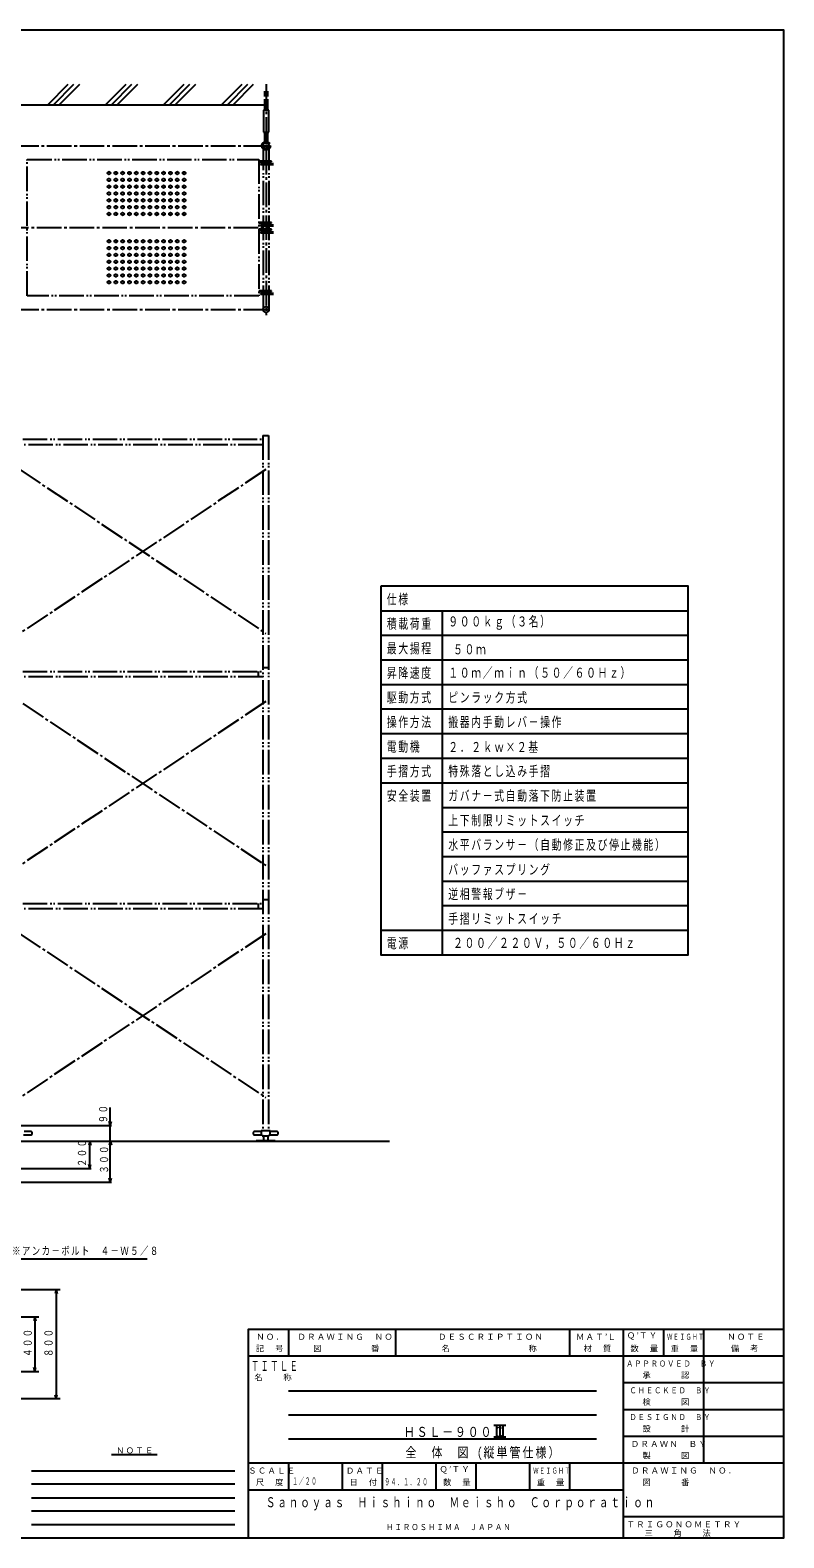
# Model space of a CAD drawing. Units: millimetres, scale not verified. Extents: x -7950 to 7710, y -5600 to 5443.
# Drawn here: x 2193 to 7710, y -5600 to 5443 of the extents above; entities that cross this region are included whole.
import ezdxf

# ---------------------------------------------------------------- set-up
doc = ezdxf.new("R2010")
doc.units = ezdxf.units.MM
doc.header["$LTSCALE"] = 20
for name, pattern in [('CHAIN2', [12, 9, -1, 1, -1]), ('DASHED2', [3, 2, -1]), ('DOUBLE_CHAIN2', [12.8, 9, -1, 0.6, -0.6, 0.6, -1])]:
    doc.linetypes.add(name, pattern=pattern)
doc.layers.add('0-0_1', color=1, linetype='Continuous')
doc.layers.add('0-1_10', color=7, linetype='Continuous')
doc.styles.add('ＭＳ ゴシック', font='')
doc.styles.get('ＭＳ ゴシック').set_extended_font_data('MS Gothic')

msp = doc.modelspace()

# ---------------------------------------------------------------- linework, layer by layer
at = {"layer": '0-0_1', "color": 2}
for p, q in [((2320.87, 4896.73), (2470.87, 5046.73)), ((2363.3, 4896.73), (2513.3, 5046.73)), ((2405.72, 4896.73), (2555.72, 5046.73)), ((2745.13, 4896.73), (2895.13, 5046.73)), ((2787.56, 4896.73), (2937.56, 5046.73)), ((2829.99, 4896.73), (2979.99, 5046.73)), ((3169.4, 4896.73), (3319.4, 5046.73)), ((3211.83, 4896.73), (3361.83, 5046.73)), ((3254.25, 4896.73), (3404.25, 5046.73)), ((3593.66, 4896.73), (3743.66, 5046.73)), ((3636.09, 4896.73), (3786.09, 5046.73)), ((3678.52, 4896.73), (3828.52, 5046.73))]:
    msp.add_line(p, q, dxfattribs=at)
at = {"layer": '0-0_1', "color": 2, "linetype": 'DASHED2'}
for p, q in [((3908.54, 4996.73), (3908.54, 4896.73)), ((3930.54, 4996.73), (3930.54, 4896.73))]:
    msp.add_line(p, q, dxfattribs=at)
at = {"layer": '0-0_1', "color": 2, "linetype": 'CHAIN2'}
for p, q in [((3919.54, 5046.73), (3919.54, 3355.38)), ((2075.49, 4596.73), (3950.89, 4596.73)), ((81.13, 3996.73), (3940.89, 3996.73)), ((2075.49, 3396.73), (3940.89, 3396.73)), ((3916.84, 2224.99), (2116.84, 1024.99)), ((2116.84, 2224.99), (3916.84, 1024.99)), ((3916.84, 524.99), (2116.84, -675.01)), ((2138.19, 510.75), (3916.84, -675.01)), ((3916.84, -1175.01), (2116.84, -2375.01)), ((2116.84, -1175.01), (3916.84, -2375.01))]:
    msp.add_line(p, q, dxfattribs=at)
at = {"layer": '0-0_1'}
for p, q in [((-6891.46, 4896.73), (3930.54, 4896.73)), ((-7860.19, -2695.01), (4823.41, -2695.01))]:
    msp.add_line(p, q, dxfattribs=at)
at = {"layer": '0-0_1', "color": 2, "linetype": 'DOUBLE_CHAIN2'}
for p, q in [((3908.54, 4896.73), (3908.54, 4856.73)), ((3930.54, 4896.73), (3930.54, 4856.73)), ((3908.54, 4696.73), (3908.54, 4626.09)), ((3930.54, 4696.73), (3930.54, 4626.09)), ((3898.19, 4596.73), (3898.19, 3396.73)), ((3940.89, 4596.73), (3940.89, 3396.73)), ((2138.19, 2446.33), (3895.49, 2446.33)), ((3895.49, 2474.99), (3895.49, -2619.51)), ((3895.49, 2406.33), (2138.19, 2406.33)), ((3895.49, 774.99), (3938.19, 774.99)), ((2138.19, 746.33), (3895.49, 746.33)), ((3895.49, 706.33), (2138.19, 706.33)), ((3862.84, 746.33), (3862.84, 706.33)), ((2138.19, -953.67), (3895.49, -953.67)), ((3895.49, -993.67), (2138.19, -993.67)), ((3862.84, -953.67), (3862.84, -993.67)), ((3895.49, -925.01), (3938.19, -925.01)), ((2142.84, -2648.51), (2198.34, -2648.51)), ((2198.34, -2624.51), (2149.84, -2624.51)), ((2208.34, -2638.51), (2208.34, -2634.51)), ((3825.34, -2634.51), (3825.34, -2638.51)), ((3883.84, -2624.51), (3835.34, -2624.51)), ((3835.34, -2648.51), (3890.84, -2648.51)), ((3883.84, -2619.51), (3883.84, -2648.51)), ((3890.84, -2648.51), (3890.84, -2654.51)), ((3942.84, -2648.51), (3998.34, -2648.51)), ((3942.84, -2654.51), (3942.84, -2648.51)), ((3998.34, -2624.51), (3949.84, -2624.51)), ((4008.34, -2638.51), (4008.34, -2634.51)), ((3890.84, -2654.51), (3942.84, -2654.51)), ((3901.34, -2654.51), (3901.34, -2689.01)), ((3932.34, -2654.51), (3932.34, -2689.01))]:
    msp.add_line(p, q, dxfattribs=at)
at = {"layer": '0-0_1', "color": 4}
for p, q in [((4758.76, 1190.68), (7008.76, 1190.68)), ((5208.76, 1190.68), (5208.76, -1329.32)), ((4758.76, 1010.68), (7008.76, 1010.68)), ((4758.76, 830.68), (7008.76, 830.68)), ((4758.76, 650.68), (7008.76, 650.68)), ((7008.76, 470.68), (4758.76, 470.68)), ((4758.76, 290.68), (7008.76, 290.68)), ((4758.76, 110.68), (7008.76, 110.68)), ((4758.76, -69.32), (7008.76, -69.32)), ((5208.76, -249.32), (7008.76, -249.32)), ((5208.76, -429.32), (7008.76, -429.32)), ((5208.76, -609.32), (7008.76, -609.32)), ((5208.76, -789.32), (7008.76, -789.32)), ((5208.76, -969.32), (7008.76, -969.32)), ((4758.76, -1149.32), (7008.76, -1149.32)), ((1635.64, -2580.01), (2789.11, -2580.01)), ((2779.11, -2580.01), (2771.34, -2551.04)), ((2779.11, -2580.01), (2786.87, -2551.04)), ((2629.11, -2695.01), (2621.34, -2723.99)), ((2629.11, -2895.01), (2629.11, -2695.01)), ((2629.11, -2695.01), (2636.87, -2723.99)), ((2779.11, -2695.01), (2771.34, -2723.99)), ((2779.11, -2995.01), (2779.11, -2695.01)), ((2779.11, -2695.01), (2786.87, -2723.99)), ((2629.11, -2895.01), (2621.34, -2866.04)), ((2629.11, -2895.01), (2636.87, -2866.04)), ((1626.84, -2895.01), (2639.11, -2895.01)), ((2779.11, -2995.01), (2771.34, -2966.04)), ((2779.11, -2995.01), (2786.87, -2966.04)), ((2026.84, -2995.01), (2789.11, -2995.01)), ((2041.84, -3555.44), (3048.42, -3555.44)), ((2046.84, -3780.44), (2412.2, -3780.44)), ((2382.2, -3780.44), (2374.44, -3809.42)), ((2382.2, -3780.44), (2382.2, -4580.44)), ((2382.2, -3780.44), (2389.97, -3809.42)), ((1672.84, -3980.44), (2256.75, -3980.44)), ((2226.75, -3980.44), (2218.99, -4009.42)), ((2226.75, -3980.44), (2226.75, -4380.44)), ((2226.75, -3980.44), (2234.51, -4009.42)), ((1672.84, -4380.44), (2256.75, -4380.44)), ((2226.75, -4380.44), (2218.99, -4351.46)), ((2226.75, -4380.44), (2234.51, -4351.46)), ((2046.84, -4580.44), (2412.2, -4580.44)), ((2382.2, -4580.44), (2374.44, -4551.46)), ((2382.2, -4580.44), (2389.97, -4551.46))]:
    msp.add_line(p, q, dxfattribs=at)
at = {"layer": '0-0_1', "color": 2, "linetype": 'DOUBLE_CHAIN2'}
for points in [[(3899.54, 4856.73), (3899.54, 4696.73), (3939.54, 4696.73), (3939.54, 4856.73)], [(3865.54, 4496.73), (3865.54, 3496.73), (2170.84, 3496.73), (2170.84, 4496.73)]]:
    msp.add_lwpolyline(points, close=True, dxfattribs=at)
for points in [[(3865.54, 4478.73), (3959.54, 4478.73), (3959.54, 4484.73), (3865.54, 4484.73)], [(3973.54, 4464.73), (3879.54, 4464.73), (3879.54, 4458.73), (3973.54, 4458.73)], [(3865.54, 4028.73), (3959.54, 4028.73), (3959.54, 4034.73), (3865.54, 4034.73)], [(3865.54, 3978.73), (3959.54, 3978.73), (3959.54, 3984.73), (3865.54, 3984.73)], [(3973.54, 4014.73), (3879.54, 4014.73), (3879.54, 4008.73), (3973.54, 4008.73)], [(3973.54, 3964.73), (3879.54, 3964.73), (3879.54, 3958.73), (3973.54, 3958.73)], [(3865.54, 3528.73), (3959.54, 3528.73), (3959.54, 3534.73), (3865.54, 3534.73)], [(3973.54, 3514.73), (3879.54, 3514.73), (3879.54, 3508.73), (3973.54, 3508.73)], [(3895.49, 2474.99), (3938.19, 2474.99), (3938.19, -2619.51)], [(3949.84, -2648.51), (3949.84, -2619.51), (3883.84, -2619.51)], [(3846.84, -2695.01), (3846.84, -2689.01), (3986.84, -2689.01), (3986.84, -2695.01)]]:
    msp.add_lwpolyline(points, dxfattribs=at)
at = {"layer": '0-0_1', "color": 4}
msp.add_lwpolyline([(4758.76, 1370.68), (4758.76, -1329.32), (7008.76, -1329.32), (7008.76, 1370.68)], close=True, dxfattribs=at)
msp.add_lwpolyline([(2779.11, -2695.01), (2779.11, -2580.01), (2779.11, -2446.94)], dxfattribs=at)
at = {"layer": '0-0_1', "color": 2, "linetype": 'DOUBLE_CHAIN2'}
for centre, radius in [((3919.54, 4596.73), 31.35), ((3919.54, 4596.73), 21.35), ((2769.54, 4396.73), 10), ((2769.54, 4346.73), 10), ((2819.54, 4396.73), 10), ((2819.54, 4346.73), 10), ((2869.54, 4396.73), 10), ((2869.54, 4346.73), 10), ((2919.54, 4396.73), 10), ((2919.54, 4346.73), 10), ((2969.54, 4396.73), 10), ((2969.54, 4346.73), 10), ((3019.54, 4396.73), 10), ((3019.54, 4346.73), 10), ((3069.54, 4396.73), 10), ((3069.54, 4346.73), 10), ((3119.54, 4396.73), 10), ((3119.54, 4346.73), 10), ((3169.54, 4396.73), 10), ((3169.54, 4346.73), 10), ((3219.54, 4396.73), 10), ((3219.54, 4346.73), 10), ((3269.54, 4396.73), 10), ((3269.54, 4346.73), 10), ((3319.54, 4396.73), 10), ((3319.54, 4346.73), 10), ((2769.54, 4296.73), 10), ((2769.54, 4246.73), 10), ((2769.54, 4196.73), 10), ((2819.54, 4296.73), 10), ((2819.54, 4246.73), 10), ((2819.54, 4196.73), 10), ((2869.54, 4296.73), 10), ((2869.54, 4246.73), 10), ((2869.54, 4196.73), 10), ((2919.54, 4296.73), 10), ((2919.54, 4246.73), 10), ((2919.54, 4196.73), 10), ((2969.54, 4296.73), 10), ((2969.54, 4246.73), 10), ((2969.54, 4196.73), 10), ((3019.54, 4296.73), 10), ((3019.54, 4246.73), 10), ((3019.54, 4196.73), 10), ((3069.54, 4296.73), 10), ((3069.54, 4246.73), 10), ((3069.54, 4196.73), 10), ((3119.54, 4296.73), 10), ((3119.54, 4246.73), 10), ((3119.54, 4196.73), 10), ((3169.54, 4296.73), 10), ((3169.54, 4246.73), 10), ((3169.54, 4196.73), 10), ((3219.54, 4296.73), 10), ((3219.54, 4246.73), 10), ((3219.54, 4196.73), 10), ((3269.54, 4296.73), 10), ((3269.54, 4246.73), 10), ((3269.54, 4196.73), 10), ((3319.54, 4296.73), 10), ((3319.54, 4246.73), 10), ((3319.54, 4196.73), 10), ((2769.54, 4146.73), 10), ((2769.54, 4096.73), 10), ((2819.54, 4146.73), 10), ((2819.54, 4096.73), 10), ((2869.54, 4146.73), 10), ((2869.54, 4096.73), 10), ((2919.54, 4146.73), 10), ((2919.54, 4096.73), 10), ((2969.54, 4146.73), 10), ((2969.54, 4096.73), 10), ((3019.54, 4146.73), 10), ((3019.54, 4096.73), 10), ((3069.54, 4146.73), 10), ((3069.54, 4096.73), 10), ((3119.54, 4146.73), 10), ((3119.54, 4096.73), 10), ((3169.54, 4146.73), 10), ((3169.54, 4096.73), 10), ((3219.54, 4146.73), 10), ((3219.54, 4096.73), 10), ((3269.54, 4146.73), 10), ((3269.54, 4096.73), 10), ((3319.54, 4146.73), 10), ((3319.54, 4096.73), 10), ((2769.54, 3896.73), 10), ((2819.54, 3896.73), 10), ((2869.54, 3896.73), 10), ((2919.54, 3896.73), 10), ((2969.54, 3896.73), 10), ((3019.54, 3896.73), 10), ((3069.54, 3896.73), 10), ((3119.54, 3896.73), 10), ((3169.54, 3896.73), 10), ((3219.54, 3896.73), 10), ((3269.54, 3896.73), 10), ((3319.54, 3896.73), 10), ((2769.54, 3846.73), 10), ((2769.54, 3796.73), 10), ((2769.54, 3746.73), 10), ((2819.54, 3846.73), 10), ((2819.54, 3796.73), 10), ((2819.54, 3746.73), 10), ((2869.54, 3846.73), 10), ((2869.54, 3796.73), 10), ((2869.54, 3746.73), 10), ((2919.54, 3846.73), 10), ((2919.54, 3796.73), 10), ((2919.54, 3746.73), 10), ((2969.54, 3846.73), 10), ((2969.54, 3796.73), 10), ((2969.54, 3746.73), 10), ((3019.54, 3846.73), 10), ((3019.54, 3796.73), 10), ((3019.54, 3746.73), 10), ((3069.54, 3846.73), 10), ((3069.54, 3796.73), 10), ((3069.54, 3746.73), 10), ((3119.54, 3846.73), 10), ((3119.54, 3796.73), 10), ((3119.54, 3746.73), 10), ((3169.54, 3846.73), 10), ((3169.54, 3796.73), 10), ((3169.54, 3746.73), 10), ((3219.54, 3846.73), 10), ((3219.54, 3796.73), 10), ((3219.54, 3746.73), 10), ((3269.54, 3846.73), 10), ((3269.54, 3796.73), 10), ((3269.54, 3746.73), 10), ((3319.54, 3846.73), 10), ((3319.54, 3796.73), 10), ((3319.54, 3746.73), 10), ((2769.54, 3696.73), 10), ((2769.54, 3646.73), 10), ((2819.54, 3696.73), 10), ((2819.54, 3646.73), 10), ((2869.54, 3696.73), 10), ((2869.54, 3646.73), 10), ((2919.54, 3696.73), 10), ((2919.54, 3646.73), 10), ((2969.54, 3696.73), 10), ((2969.54, 3646.73), 10), ((3019.54, 3696.73), 10), ((3019.54, 3646.73), 10), ((3069.54, 3696.73), 10), ((3069.54, 3646.73), 10), ((3119.54, 3696.73), 10), ((3119.54, 3646.73), 10), ((3169.54, 3696.73), 10), ((3169.54, 3646.73), 10), ((3219.54, 3696.73), 10), ((3219.54, 3646.73), 10), ((3269.54, 3696.73), 10), ((3269.54, 3646.73), 10), ((3319.54, 3696.73), 10), ((3319.54, 3646.73), 10), ((2769.54, 3596.73), 10), ((2819.54, 3596.73), 10), ((2869.54, 3596.73), 10), ((2919.54, 3596.73), 10), ((2969.54, 3596.73), 10), ((3019.54, 3596.73), 10), ((3069.54, 3596.73), 10), ((3119.54, 3596.73), 10), ((3169.54, 3596.73), 10), ((3219.54, 3596.73), 10), ((3269.54, 3596.73), 10), ((3319.54, 3596.73), 10), ((3919.54, 3396.73), 21.35)]:
    msp.add_circle(centre, radius, dxfattribs=at)
for centre, start, end in [((2198.34, -2634.51), 0, 90), ((2198.34, -2638.51), 270, 0), ((3835.34, -2634.51), 90, 180), ((3835.34, -2638.51), 180, 270), ((3998.34, -2634.51), 0, 90), ((3998.34, -2638.51), 270, 0)]:
    msp.add_arc(centre, 10, start, end, dxfattribs=at)
at = {"layer": '0-1_10'}
for p, q in [((4084, -4071.2), (4084, -4267.2)), ((4868, -4071.2), (4868, -4267.2)), ((6142, -4071.2), (6142, -4267.2)), ((6534, -4071.2), (6534, -5600)), ((6828, -4071.2), (6828, -4267.2)), ((7122, -4071.2), (7122, -5051.2)), ((3790, -4267.2), (7710, -4267.2)), ((4084, -4522), (6338, -4522)), ((6534, -4463.2), (7710, -4463.2)), ((4084, -4698.4), (6338, -4698.4)), ((6534, -4659.2), (7710, -4659.2)), ((6534, -4855.2), (7710, -4855.2)), ((4084, -4874.8), (6338, -4874.8)), ((3790, -5051.2), (7710, -5051.2)), ((4084, -5051.2), (4084, -5247.2)), ((4476, -5051.2), (4476, -5247.2)), ((4770, -5051.2), (4770, -5247.2)), ((5162, -5051.2), (5162, -5247.2)), ((5456, -5051.2), (5456, -5247.2)), ((5848, -5051.2), (5848, -5247.2)), ((6142, -5051.2), (6142, -5247.2)), ((3790, -5247.2), (6534, -5247.2)), ((6534, -5443.2), (7710, -5443.2))]:
    msp.add_line(p, q, dxfattribs=at)
at = {"layer": '0-1_10', "color": 5}
for p, q in [((5585.88, -4775.33), (5674.29, -4775.33)), ((5606.33, -4775.33), (5606.33, -4860.82)), ((5630.45, -4775.33), (5630.45, -4860.82)), ((5653.1, -4775.33), (5653.1, -4860.82)), ((5585.88, -4860.82), (5674.29, -4860.82)), ((3121.7, -4992.4), (2788.5, -4992.4)), ((2202.4, -5110), (3692, -5110)), ((3692, -5208), (2202.4, -5208)), ((2202.4, -5306), (3692, -5306)), ((3692, -5404), (2202.4, -5404)), ((2202.4, -5502), (3692, -5502))]:
    msp.add_line(p, q, dxfattribs=at)
at = {"layer": '0-1_10'}
msp.add_lwpolyline([(-7950, -5600), (7710, -5600), (7710, 5443.2), (-7950, 5443.2)], close=True, dxfattribs=at)
msp.add_lwpolyline([(3790, -5600), (3790, -4071.2), (7710, -4071.2)], dxfattribs=at)

# ---------------------------------------------------------------- texts
at = {"layer": '0-0_1', "color": 7, "attachment_point": 7, "style": 'ＭＳ ゴシック'}
for s, insert, char_height in [('\\T1.17;\\W0.7;仕様', (4803.76, 1230.68), 73.31), ('\\T1.17;\\W0.7;積載荷重', (4803.76, 1050.68), 73.31), ('\\T1.17;\\W0.7;９００ｋｇ（３名）', (5253.76, 1050.68), 73.31), ('\\T1.17;\\W0.7;最大揚程', (4803.76, 870.68), 73.31), ('\\T1.17;\\W0.7;５０ｍ', (5288.76, 870.68), 73.31), ('\\T1.17;\\W0.7;昇降速度', (4803.76, 690.68), 73.31), ('\\T1.17;\\W0.7;１０ｍ／ｍｉｎ（５０／６０Ｈｚ）', (5253.76, 690.68), 73.31), ('\\T1.17;\\W0.7;駆動方式', (4803.76, 510.68), 73.31), ('\\T1.17;\\W0.7;ピンラック方式', (5253.76, 510.68), 73.31), ('\\T1.17;\\W0.7;操作方法', (4803.76, 330.68), 73.31), ('\\T1.17;\\W0.7;搬器内手動レバ－操作', (5253.76, 330.68), 73.31), ('\\T1.17;\\W0.7;電動機', (4803.76, 150.68), 73.31), ('\\T1.17;\\W0.7;２．２ｋｗ×２基', (5253.76, 150.68), 73.31), ('\\T1.17;\\W0.7;手摺方式', (4803.76, -29.32), 73.31), ('\\T1.17;\\W0.7;特殊落とし込み手摺', (5253.76, -29.32), 73.31), ('\\T1.17;\\W0.7;安全装置', (4803.76, -209.32), 73.31), ('\\T1.17;\\W0.7;ガバナ－式自動落下防止装置', (5253.76, -209.32), 73.31), ('\\T1.17;\\W0.7;上下制限リミットスイッチ', (5253.76, -389.32), 73.31), ('\\T1.17;\\W0.7;水平バランサ－（自動修正及び停止機能）', (5253.76, -569.32), 73.31), ('\\T1.17;\\W0.7;バッファスプリング', (5253.76, -749.32), 73.31), ('\\T1.17;\\W0.7;逆相警報ブザ－', (5253.76, -929.32), 73.31), ('\\T1.17;\\W0.7;手摺リミットスイッチ', (5253.76, -1109.32), 73.31), ('\\T1.17;\\W0.7;電源', (4803.76, -1289.32), 73.31), ('\\T1.17;\\W0.7;２００／２２０Ｖ，５０／６０Ｈｚ', (5288.76, -1289.32), 73.31), ('\\T1.17;\\W0.75;※アンカ－ボルト\u3000４－Ｗ５／８', (2060.19, -3534.5), 58.65)]:
    msp.add_mtext(s, dxfattribs=dict(at, insert=insert, char_height=char_height))
at = {"layer": '0-0_1', "color": 7, "char_height": 58.65, "attachment_point": 7, "rotation": 90, "style": 'ＭＳ ゴシック'}
for s, insert in [('\\T1.17;\\W0.75;９０', (2757.84, -2563.19)), ('\\T1.17;\\W0.75;２００', (2603.15, -2884.12)), ('\\T1.17;\\W0.75;３００', (2764.41, -2932.24)), ('\\T1.17;\\W0.75;４００', (2205.55, -4275.16)), ('\\T1.17;\\W0.75;８００', (2358.07, -4275.16))]:
    msp.add_mtext(s, dxfattribs=dict(at, insert=insert))
at = {"layer": '0-1_10', "attachment_point": 7, "style": 'ＭＳ ゴシック'}
for s, insert, char_height in [('\\T1.17;記\u3000号', (3844.75, -4239.49), 43.11), ('\\T1.17;ＮＯ．', (3847.9, -4150.03), 43.11), ('\\T1.17;ＤＲＡＷＩＮＧ\u3000ＮＯ．', (4150.27, -4150.03), 43.11), ('\\T1.17;図\u3000\u3000\u3000\u3000\u3000番', (4264.72, -4239.49), 43.11), ('\\T1.17;ＤＥＳＣＲＩＰＴＩＯＮ', (5179.27, -4150.03), 43.11), ('\\T1.17;名\u3000\u3000\u3000\u3000\u3000\u3000\u3000\u3000称', (5205.52, -4239.49), 43.11), ('\\T1.17;ＭＡＴ’Ｌ', (6188.67, -4150.03), 43.11), ('\\T1.17;材\u3000質', (6244.32, -4239.49), 43.11), ('\\T1.17;Ｑ’ＴＹ', (6561.07, -4150.03), 43.11), ('\\T1.17;数\u3000量', (6587.32, -4239.49), 43.11), ('\\T1.17;\\W0.65;ＷＥＩＧＨＴ', (6855.07, -4150.03), 43.11), ('\\T1.17;重\u3000量', (6881.32, -4239.49), 43.11), ('\\T1.17;ＮＯＴＥ', (7296.07, -4150.03), 43.11), ('\\T1.17;備\u3000考', (7322.32, -4239.49), 43.11), ('\\T1.17;\\W0.6;ＴＩＴＬＥ', (3808.95, -4377), 71.85), ('\\T1.17;\\W0.85;ＡＰＰＲＯＶＥＤ\u3000ＢＹ', (6556.17, -4346.03), 43.11), ('\\T1.17;名\u3000\u3000称', (3834.73, -4451.48), 43.11), ('\\T1.17;承\u3000\u3000\u3000認', (6675.52, -4435.49), 43.11), ('\\T1.17;\\W0.85;ＣＨＥＣＫＥＤ\u3000ＢＹ', (6580.67, -4542.03), 43.11), ('\\T1.17;検\u3000\u3000\u3000図', (6675.52, -4631.49), 43.11), ('\\T1.17;\\W0.85;ＤＥＳＩＧＮＤ\u3000ＢＹ', (6580.67, -4738.03), 43.11), ('\\T1.17;\\W0.8;ＨＳＬ－９００Ｃ', (4928.03, -4861.96), 73.31), ('\\T1.17;設\u3000\u3000\u3000計', (6675.52, -4827.49), 43.11), ('\\T1.17;ＮＯＴＥ', (2821.99, -4982.6), 43.11), ('\\T1.19;\\W0.8;全\u3000体\u3000図\\~(縦単管仕様）', (4940.32, -5030.52), 73.31), ('\\T1.17;ＤＲＡＷＮ\u3000ＢＹ', (6590.47, -4934.03), 43.11), ('\\T1.17;製\u3000\u3000\u3000図', (6675.52, -5023.49), 43.11), ('\\T1.17;Ｑ’ＴＹ', (5189.07, -5130.03), 43.11), ('\\T1.17;ＳＣＡＬＥ', (3789.1, -5130.03), 43.11), ('\\T1.17;尺\u3000度', (3844.75, -5219.49), 43.11), ('\\T1.17;\\W0.55;１／２０', (4111.92, -5216.17), 51.32), ('\\T1.17;ＤＡＴＥ', (4504.5, -5130.03), 43.11), ('\\T1.17;日\u3000付', (4530.75, -5219.49), 43.11), ('\\T1.17;\\W0.55;９４．１．２０', (4786.24, -5216.17), 51.32), ('\\T1.17;数\u3000量', (5215.32, -5219.49), 43.11), ('\\T1.17;\\W0.65;ＷＥＩＧＨＴ', (5875.07, -5130.03), 43.11), ('\\T1.17;重\u3000量', (5901.32, -5219.49), 43.11), ('\\T1.17;ＤＲＡＷＩＮＧ\u3000ＮＯ．', (6594.07, -5129.54), 43.11), ('\\T1.17;図\u3000\u3000\u3000番', (6675.52, -5219.49), 43.11), ('\\T1.17;\\W0.7;Ｓａｎｏｙａｓ\u3000Ｈｉｓｈｉｎｏ\u3000Ｍｅｉｓｈｏ\u3000Ｃｏｒｐｏｒａｔｉｏｎ', (3916.83, -5399.07), 73.31), ('\\T1.17;\\W0.85;ＨＩＲＯＳＨＩＭＡ\u3000ＪＡＰＡＮ', (4799.44, -5544.08), 43.99), ('\\T1.17;ＴＲＩＧＯＮＯＭＥＴＲＹ', (6559.01, -5523.57), 43.11), ('\\T1.17;三\u3000\u3000角\u3000\u3000法', (6690.77, -5592.16), 43.11)]:
    msp.add_mtext(s, dxfattribs=dict(at, insert=insert, char_height=char_height))

doc.saveas('drawing.dxf')
